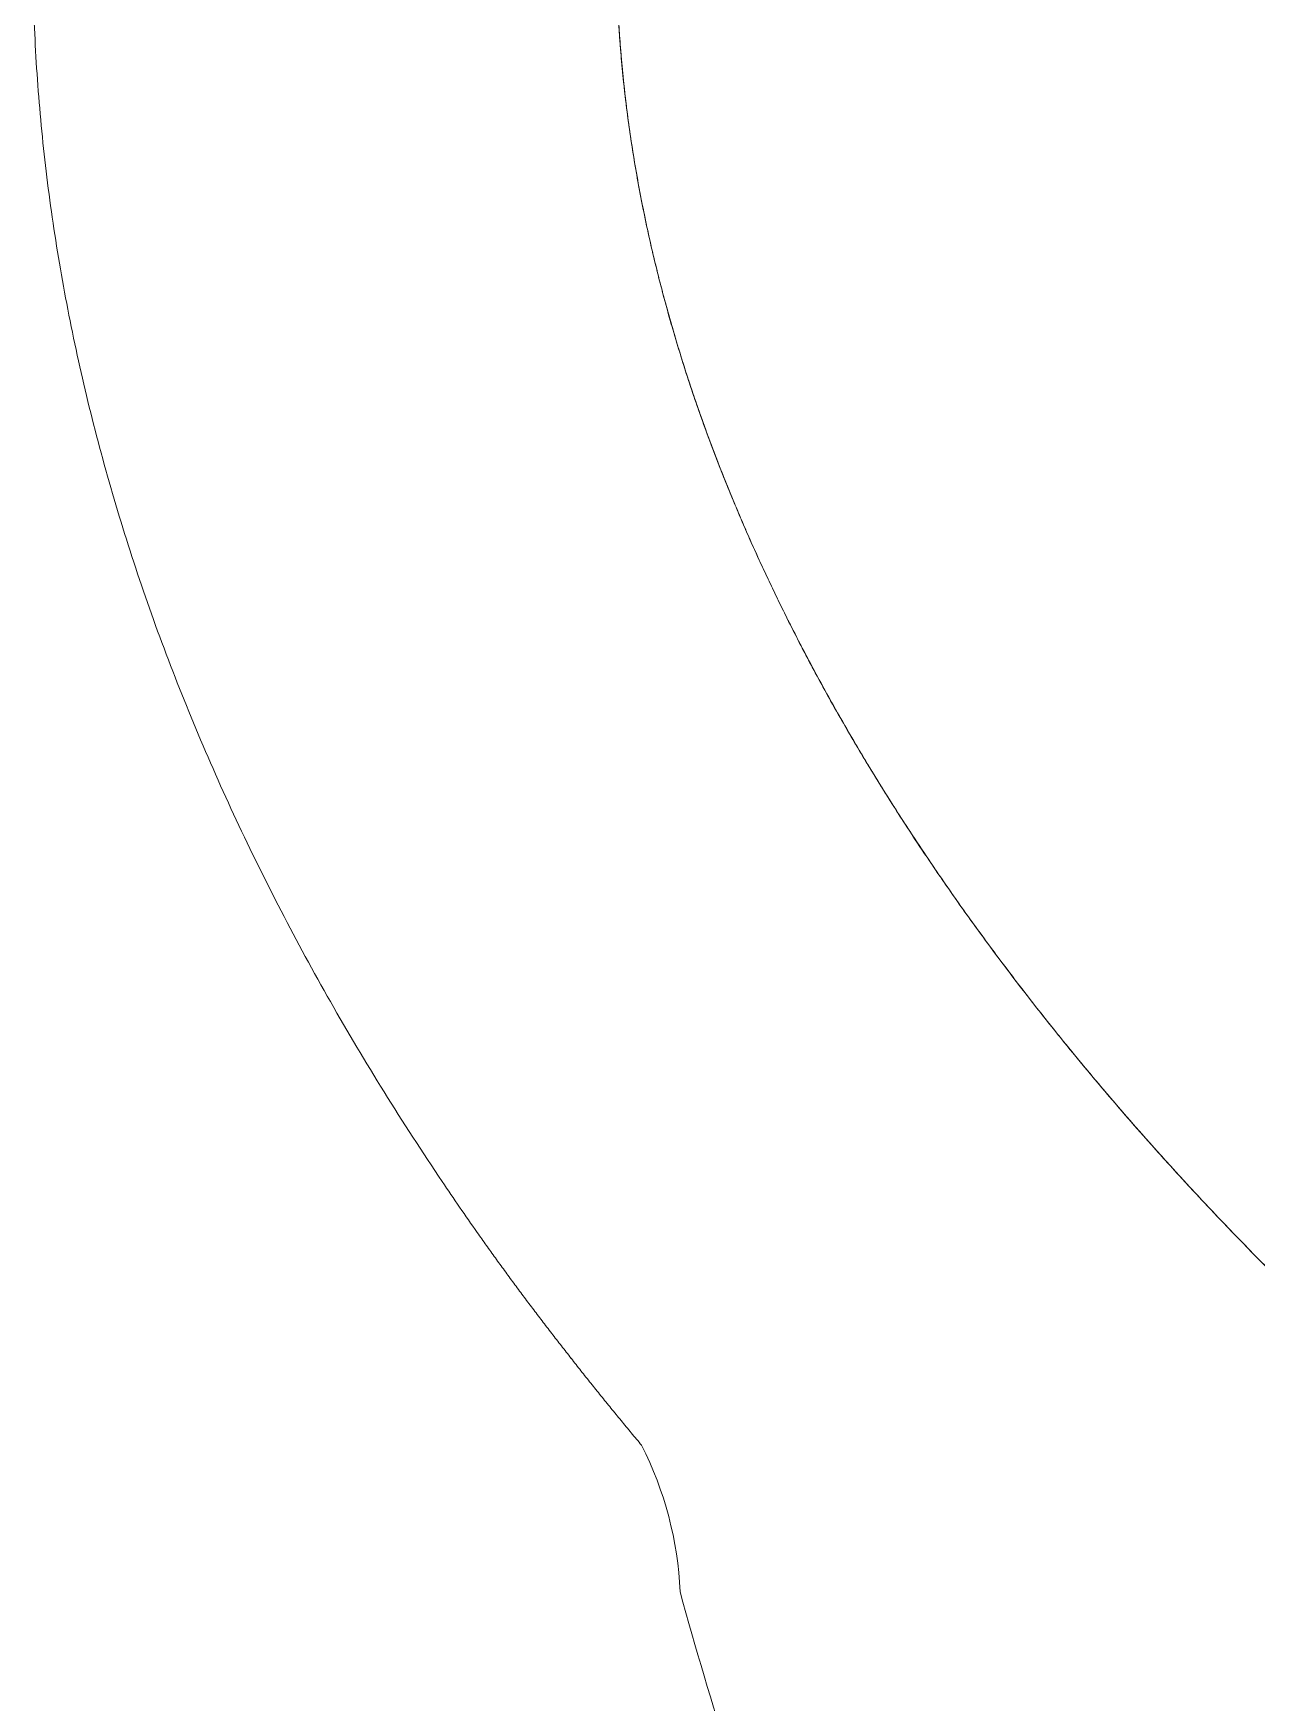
# Model space of a CAD drawing. Header units: millimetres. Extents: x 8533 to 164433, y 5768 to 115327.
# Drawn here: x 56871.8 to 56922, y 107684.4 to 107752.9 of the extents above; entities that cross this region are included whole.
import ezdxf

# ---------------------------------------------------------------- set-up
doc = ezdxf.new("R2010")
doc.units = ezdxf.units.MM
doc.header["$LTSCALE"] = 250
doc.layers.add('06_G-ENP_심볼', color=3, linetype='Continuous')
doc.layers.add('G-ENP', color=1, linetype='Continuous')

# ---------------------------------------------------------------- blocks, each defined once
blk = doc.blocks.new('zw$82BC')
at = {"layer": 'G-ENP', "color": 8, "lineweight": 0}
for centre, radius, start, end in [((15.48167, 91.94067), 0.95661, 181.37228, 184.21237), ((15.49793, 91.94257), 0.67107, 183.48224, 185.94775), ((15.49864, 91.94263), 0.67178, 183.57572, 186.03929), ((15.50114, 91.94212), 0.97613, 184.21331, 187.01315), ((15.5181, 91.94467), 0.69135, 185.94829, 188.36011), ((15.51891, 91.94478), 0.69216, 186.03982, 188.44956), ((15.54099, 91.94804), 0.71448, 188.36055, 190.71525), ((15.5419, 91.9482), 0.7154, 188.44999, 190.80249), ((15.525, 91.94507), 1.00017, 187.01398, 189.76721), ((15.56652, 91.95288), 0.74047, 190.71558, 193.01054), ((15.56753, 91.95309), 0.7415, 190.80282, 193.09549), ((15.59461, 91.95937), 0.7693, 193.01077, 195.24414), ((15.59572, 91.95965), 0.77044, 193.09573, 195.32675), ((15.55315, 91.94993), 1.02873, 189.76793, 192.46907), ((15.62517, 91.9677), 0.80098, 195.24429, 197.41493), ((15.62637, 91.96806), 0.80222, 195.3269, 197.49517), ((15.58545, 91.95708), 1.06182, 192.46966, 195.11415), ((15.65809, 91.97803), 0.83548, 197.415, 199.52243), ((15.65937, 91.97846), 0.83683, 197.49525, 199.6003), ((15.69327, 91.9905), 0.87279, 199.52243, 201.56672), ((15.69463, 91.99101), 0.87425, 199.6003, 201.64222), ((15.62176, 91.9669), 1.09943, 195.11463, 197.69884), ((15.73057, 92.00525), 0.9129, 201.56666, 203.54837), ((15.73201, 92.00584), 0.91446, 201.64217, 203.62154), ((15.66192, 91.97972), 1.14159, 197.6992, 200.22036), ((15.76987, 92.02237), 0.95578, 203.54827, 205.46838), ((15.77139, 92.02306), 0.95744, 203.62144, 205.53926), ((15.81105, 92.04198), 1.00139, 205.46824, 207.32806), ((15.81263, 92.04277), 1.00315, 205.53912, 207.39671), ((15.70574, 91.99587), 1.18829, 200.22062, 202.67682), ((15.85396, 92.06415), 1.04968, 207.32789, 209.12902), ((15.8556, 92.06503), 1.05155, 207.39653, 209.1955), ((15.89998, 92.0898), 1.10237, 209.12931, 210.87849), ((15.90176, 92.09083), 1.10443, 209.19575, 210.9433), ((15.75303, 92.01563), 1.23954, 202.67698, 205.06704), ((15.94689, 92.11785), 1.15703, 210.87793, 212.57902), ((15.94868, 92.11895), 1.15912, 210.94278, 212.64179), ((15.99495, 92.14855), 1.21406, 212.57877, 214.22577), ((15.80358, 92.03928), 1.29535, 205.06713, 207.39058), ((15.99678, 92.14976), 1.21625, 212.64154, 214.28655), ((16.04413, 92.18199), 1.27353, 214.22551, 215.82072), ((16.04599, 92.1833), 1.27581, 214.2863, 215.87961), ((15.85717, 92.06704), 1.3557, 207.39059, 209.64755), ((16.09425, 92.21816), 1.33534, 215.82046, 217.36621), ((16.09615, 92.21957), 1.3377, 215.87935, 217.42329), ((16.14516, 92.25703), 1.39939, 217.36595, 218.86456), ((16.14708, 92.25854), 1.40183, 217.42303, 218.91992), ((15.91357, 92.09914), 1.4206, 209.64749, 211.83859), ((16.19668, 92.29854), 1.46555, 218.86431, 220.31809), ((16.19863, 92.30015), 1.46808, 218.91966, 220.37181), ((15.97254, 92.13576), 1.49002, 211.83848, 213.96476), ((16.24866, 92.34265), 1.53372, 220.31784, 221.72906), ((16.25062, 92.34435), 1.53632, 220.37155, 221.78122), ((16.30094, 92.38926), 1.60377, 221.72882, 223.09969), ((16.30291, 92.39106), 1.60643, 221.78098, 223.15038), ((15.99525, 92.15054), 1.51711, 213.94862, 215.15828), ((16.35335, 92.4383), 1.67554, 223.09945, 224.43212), ((16.35532, 92.44019), 1.67827, 223.15014, 224.48141), ((15.8865, 92.07419), 1.38423, 215.1666, 215.49879), ((15.9159, 92.09516), 1.42035, 215.49879, 215.82331), ((15.94635, 92.11714), 1.4579, 215.8233, 216.14023), ((16.40575, 92.48966), 1.74891, 224.43189, 225.72843), ((16.40772, 92.49163), 1.7517, 224.48118, 225.7764), ((15.97788, 92.14017), 1.49695, 216.14023, 216.44963), ((16.01057, 92.16431), 1.53758, 216.44962, 216.75157), ((16.04446, 92.18962), 1.57989, 216.75156, 217.04612), ((16.07964, 92.21618), 1.62396, 217.04611, 217.33335), ((16.11618, 92.24404), 1.66991, 217.33334, 217.61333), ((16.15415, 92.2733), 1.71784, 217.61332, 217.88613), ((16.19365, 92.30403), 1.76789, 217.88612, 218.15181), ((16.23476, 92.33633), 1.82017, 218.1518, 218.41045), ((16.27761, 92.3703), 1.87486, 218.41044, 218.66212), ((16.3223, 92.40606), 1.93209, 218.66211, 218.90687), ((16.36897, 92.44372), 1.99206, 218.90686, 219.14477), ((16.41774, 92.48342), 2.05495, 219.14477, 219.3759), ((16.46879, 92.52532), 2.12099, 219.37589, 219.60031), ((16.52228, 92.56957), 2.19041, 219.6003, 219.81807), ((14.67519, 91.08321), 0.18474, 2.47845, 26.94865), ((16.93787, 91.66157), 2.15497, 195.34775, 197.75556)]:
    blk.add_arc(centre, radius, start, end, dxfattribs=at)

msp = doc.modelspace()

# ---------------------------------------------------------------- block references
at = {"layer": '06_G-ENP_심볼', "color": 0, "xscale": 79.36842069133647, "yscale": 79.36842069133647, "zscale": 79.36842069133647}
msp.add_blockref('zw$82BC', (55718.946, 100459.202, -0.324), dxfattribs=at)

doc.saveas('drawing.dxf')
